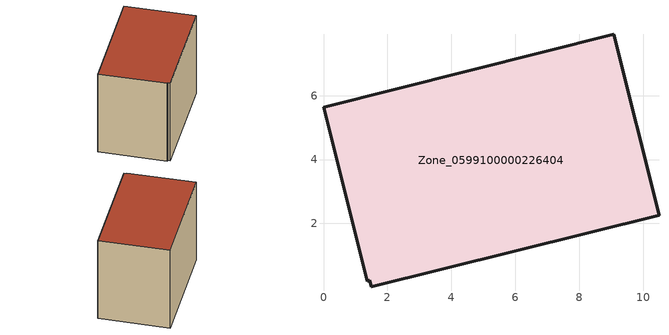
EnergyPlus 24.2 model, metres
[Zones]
Zone_0599100000226404
 floor ground (C_G): 1.45,0.22 1.36,0.2 0,5.63 9.08,7.92 10.5,2.26 1.5,0.02 z0
 wall outside (C_F): 10.5,2.26 9.08,7.92 0,5.63 1.36,0.2 1.45,0.22 1.5,0.02 10.5,2.26 z0:7.56
 roof outside (C_R): 1.45,0.22 1.5,0.02 10.5,2.26 9.08,7.92 0,5.63 1.36,0.2 z7.56
[BUILDING]
Pand.0599100000226404: North Axis=0; Terrain=City; Loads Convergence Tolerance Value=0.04; Temperature Convergence Tolerance Value=0.4; Solar Distribution=FullExterior; Maximum Number of Warmup Days=25; Minimum Number of Warmup Days=1
[Site:Location]
Rotterdam.The.Hague.AP_ZH_NLD Design_Conditions: Latitude=51.96; Longitude=4.45; Time Zone=1; Elevation=-4.5
[SITE:GROUNDTEMPERATURE:BUILDINGSURFACE]
18, 18, 18, 18, 18, 18, 18, 18, 18, 18, 18, 18
[MATERIAL] Thermal Absorptance=0.9; Solar Absorptance=0.7; Visible Absorptance=0.7
Name | Roughness | Thickness | Conductivity | Density | Specific Heat
G.TI.1965-1974 | MediumSmooth | 0.15 | 0.882353 | 540 | 1210
F.TI.1965-1974 | Rough | 0.3 | 0.697674 | 1920 | 840
R.TI.1965-1974 | MediumRough | 0.2 | 0.232558 | 1500 | 1000
[CONSTRUCTION]
C_G: G.TI.1965-1974
C_F: F.TI.1965-1974
C_R: R.TI.1965-1974
[ZONE]
Zone_0599100000226404: Type=1; Multiplier=1; Ceiling Height=Autocalculate; Volume=Autocalculate; Floor Area=autocalculate; Part of Total Floor Area=Yes
[ZONEINFILTRATION:DESIGNFLOWRATE]
Infil_Zone_0599100000226404: Zone or ZoneList or Space or SpaceList=Zone_0599100000226404; Schedule=AlwaysOn; Design Flow Rate Calculation Method=Flow/Area; Flow Rate per Floor Area=0.003; Constant Term Coefficient=1; Temperature Term Coefficient=0; Velocity Term Coefficient=0; Velocity Squared Term Coefficient=0
[HVACTEMPLATE:ZONE:IDEALLOADSAIRSYSTEM]
Zone_0599100000226404: Maximum Heating Supply Air Temperature=50; Minimum Cooling Supply Air Temperature=13; Maximum Heating Supply Air Humidity Ratio=0.0156; Minimum Cooling Supply Air Humidity Ratio=0.0077; Heating Limit=NoLimit; Cooling Limit=NoLimit; Dehumidification Control Type=ConstantSensibleHeatRatio; Cooling Sensible Heat Ratio=0.7; Dehumidification Setpoint=60; Humidification Control Type=None; Humidification Setpoint=30; Outdoor Air Method=None; Outdoor Air Flow Rate per Person=0.00944; Outdoor Air Flow Rate per Zone Floor Area=0; Outdoor Air Flow Rate per Zone=0; Demand Controlled Ventilation Type=None; Outdoor Air Economizer Type=NoEconomizer; Heat Recovery Type=None; Sensible Heat Recovery Effectiveness=0.7; Latent Heat Recovery Effectiveness=0.65
[ZONECONTROL:THERMOSTAT]
ThermostatControl_Zone_0599100000226404: Zone or ZoneList=Zone_0599100000226404; Control Type Schedule=DualSetpointControlType; Control 1=Thermostat_Zone_0599100000226404; Temperature Difference Between Cutout And Setpoint=0
[THERMOSTATSETPOINT:DUALSETPOINT]
Thermostat_Zone_0599100000226404: Heating Setpoint Temperature Schedule=HeatingSetpoint_Zone_0599100000226404; Cooling Setpoint Temperature Schedule=CoolingSetpoint_Zone_0599100000226404
[SCHEDULE:COMPACT]
HeatingSetpoint_Zone_0599100000226404: Through: 12/31, For: AllDays, Until: 24:00, 21
CoolingSetpoint_Zone_0599100000226404: Through: 12/31, For: AllDays, Until: 24:00, 24
DualSetpointControlType: Through: 12/31, For: AllDays, Until: 24:00, 4
AlwaysOn: Through: 12/31, For: AllDays, Until: 24:00, 1
